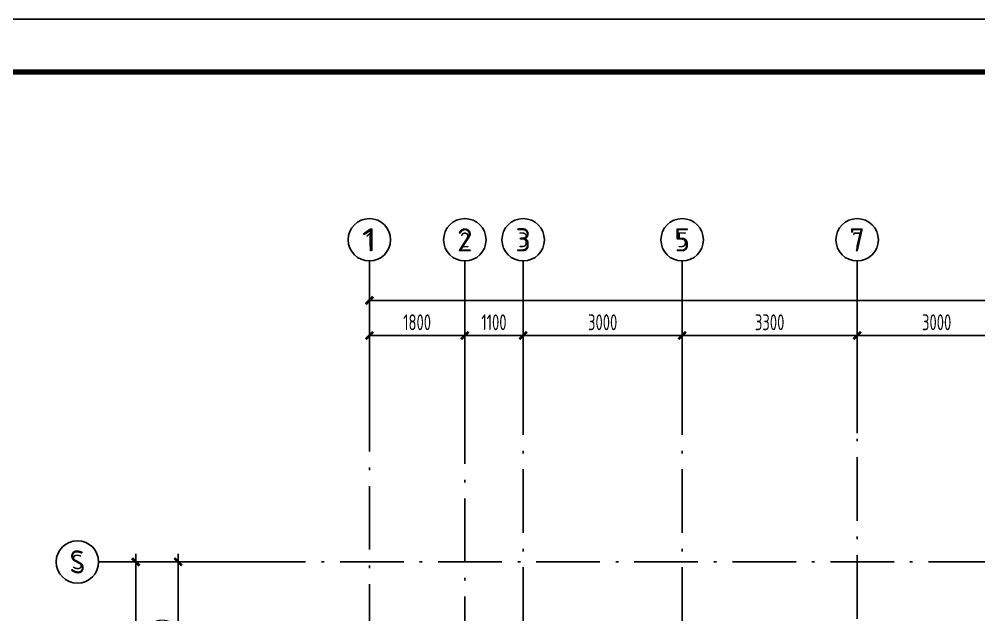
# Model space of a CAD drawing. Extents: x 627893 to 789462, y -407363 to 145317.
# Drawn here: x 663190 to 681291, y -44954 to -33706 of the extents above; entities that cross this region are included whole.
import ezdxf
from ezdxf.enums import TextEntityAlignment as Align

# ---------------------------------------------------------------- set-up
doc = ezdxf.new("R2010")
doc.units = 0
doc.header["$LTSCALE"] = 100
doc.linetypes.add('2', pattern=[18.5, 12, -3, 0.5, -3])
doc.layers.get('0').update_dxf_attribs({"linetype": 'CONTINUOUS'})
doc.layers.get('Defpoints').update_dxf_attribs({"linetype": 'CONTINUOUS'})
for name, color, linetype in [('AXIS', 3, 'CONTINUOUS'), ('AXIS_TEXT', 7, 'CONTINUOUS'), ('dote', 253, 'CONTINUOUS'), ('PUB_TITLE', 4, 'CONTINUOUS')]:
    doc.layers.add(name, color=color, linetype=linetype)
doc.styles.add('_TCH_AXIS', font='tssdeng.shx', dxfattribs={"width": 0.7, "bigfont": 'tssdchn.shx'})
doc.styles.add('CADReader_TextStyle', font='tssdeng.shx', dxfattribs={"height": 0.2, "bigfont": 'gbcbig.shx'})
doc.styles.add('COMPLEX', font='tssdeng.shx', dxfattribs={"width": 0.7, "bigfont": 'tssdchn.shx'})
doc.styles.add('dim_font', font='tssdeng.shx', dxfattribs={"width": 0.7, "bigfont": 'tssdchn.shx'})
doc.styles.add('TSSD_Dimension', font='Tssdeng.shx', dxfattribs={"width": 0.7, "bigfont": 'tssdchn.shx'})
doc.dimstyles.new('DIMN', dxfattribs={"dimtxt": 300, "dimasz": 1, "dimexe": 250, "dimexo": 300, "dimgap": 150, "dimtad": 1, "dimdec": 0, "dimzin": 0, "dimdsep": 46, "dimtxsty": 'dim_font', "dimblk": '_DIMX', "dimcen": 0.09, "dimclrt": 7, "dimadec": 0, "dimazin": 0, "dimtfac": 1, "dimtdec": 0, "dimtix": 1, "dimtmove": 2, "dimatfit": 3, "dimldrblk": '_DIMX', "dimfxl": 250, "dimtolj": 1, "dimtzin": 0, "dimarcsym": 0})
doc.dimstyles.new('TSSD_100_100$0', dxfattribs={"dimtxt": 300, "dimasz": 100, "dimexe": 250, "dimexo": 250, "dimgap": 100, "dimtad": 1, "dimdec": 0, "dimzin": 0, "dimdsep": 46, "dimtxsty": 'TSSD_Dimension', "dimblk": '_TSDBK', "dimblk1": '_TSDBK', "dimblk2": '_TSDBK', "dimsah": 1, "dimcen": 0, "dimclrt": 7, "dimadec": 0, "dimazin": 0, "dimtfac": 1, "dimtdec": 0, "dimtix": 1, "dimtmove": 2, "dimatfit": 3, "dimldrblk": '_TSDBK', "dimfxl": 1, "dimtolj": 1, "dimtzin": 0, "dimarcsym": 0})

# ---------------------------------------------------------------- blocks, each defined once
blk = doc.blocks.new('A1tk')
at = {"layer": 'PUB_TITLE'}
blk.add_lwpolyline([(-602685, -92242), (-602685, -32842), (-518585, -32842), (-518585, -92242)], close=True, dxfattribs=at)
at = {"layer": 'PUB_TITLE', "const_width": 100}
blk.add_lwpolyline([(-600185, -91242), (-519585, -91242), (-519585, -33842), (-600185, -33842)], close=True, dxfattribs=at)
blk = doc.blocks.new('_DIMX')
blk.add_line((-150, 0), (150, 0))
at = {"const_width": 50}
blk.add_lwpolyline([(-70, -70), (70, 70)], dxfattribs=at)
blk = doc.blocks.new('_TSDBK')
blk.add_line((-1, 0), (0, 0))
at = {"const_width": 0.5}
blk.add_lwpolyline([(-0.7, -0.7), (0.7, 0.7)], dxfattribs=at)
blk = doc.blocks.new('*D341')
at = {"layer": 'AXIS', "color": 0, "lineweight": -2}
for p, q in [((669796, -40101), (669796, -39430)), ((671596, -40101), (671596, -39430)), ((669896, -39680), (671496, -39680))]:
    blk.add_line(p, q, dxfattribs=at)
at = {"layer": 'Defpoints', "color": 0}
for p in [(671596, -39680), (669796, -40351), (671596, -40351)]:
    blk.add_point(p, dxfattribs=at)
at = {"layer": 'AXIS', "color": 0, "lineweight": -2, "xscale": 100, "yscale": 100, "zscale": 100, "rotation": 180}
blk.add_blockref('_TSDBK', (669796, -39680), dxfattribs=at)
at = {"layer": 'AXIS', "color": 0, "lineweight": -2, "xscale": 100, "yscale": 100, "zscale": 100}
blk.add_blockref('_TSDBK', (671596, -39680), dxfattribs=at)
at = {"layer": 'AXIS', "color": 7, "insert": (670696, -39430), "char_height": 300, "attachment_point": 5, "style": 'TSSD_Dimension'}
blk.add_mtext('\\A1;1800', dxfattribs=at)
blk = doc.blocks.new('*D342')
at = {"layer": 'AXIS', "color": 0, "lineweight": -2}
for p, q in [((671596, -40101), (671596, -39430)), ((672696, -40101), (672696, -39430)), ((671696, -39680), (672596, -39680))]:
    blk.add_line(p, q, dxfattribs=at)
at = {"layer": 'Defpoints', "color": 0}
for p in [(672696, -39680), (671596, -40351), (672696, -40351)]:
    blk.add_point(p, dxfattribs=at)
at = {"layer": 'AXIS', "color": 0, "lineweight": -2, "xscale": 100, "yscale": 100, "zscale": 100, "rotation": 180}
blk.add_blockref('_TSDBK', (671596, -39680), dxfattribs=at)
at = {"layer": 'AXIS', "color": 0, "lineweight": -2, "xscale": 100, "yscale": 100, "zscale": 100}
blk.add_blockref('_TSDBK', (672696, -39680), dxfattribs=at)
at = {"layer": 'AXIS', "color": 7, "insert": (672146, -39430), "char_height": 300, "attachment_point": 5, "style": 'TSSD_Dimension'}
blk.add_mtext('\\A1;1100', dxfattribs=at)
blk = doc.blocks.new('*D343')
at = {"layer": 'AXIS', "color": 0, "lineweight": -2}
for p, q in [((672696, -40101), (672696, -39430)), ((675696, -40101), (675696, -39430)), ((672796, -39680), (675596, -39680))]:
    blk.add_line(p, q, dxfattribs=at)
at = {"layer": 'Defpoints', "color": 0}
for p in [(675696, -39680), (672696, -40351), (675696, -40351)]:
    blk.add_point(p, dxfattribs=at)
at = {"layer": 'AXIS', "color": 0, "lineweight": -2, "xscale": 100, "yscale": 100, "zscale": 100, "rotation": 180}
blk.add_blockref('_TSDBK', (672696, -39680), dxfattribs=at)
at = {"layer": 'AXIS', "color": 0, "lineweight": -2, "xscale": 100, "yscale": 100, "zscale": 100}
blk.add_blockref('_TSDBK', (675696, -39680), dxfattribs=at)
at = {"layer": 'AXIS', "color": 7, "insert": (674196, -39430), "char_height": 300, "attachment_point": 5, "style": 'TSSD_Dimension'}
blk.add_mtext('\\A1;3000', dxfattribs=at)
blk = doc.blocks.new('*D344')
at = {"layer": 'AXIS', "color": 0, "lineweight": -2}
for p, q in [((675696, -40101), (675696, -39430)), ((678996, -40101), (678996, -39430)), ((675796, -39680), (678896, -39680))]:
    blk.add_line(p, q, dxfattribs=at)
at = {"layer": 'Defpoints', "color": 0}
for p in [(678996, -39680), (675696, -40351), (678996, -40351)]:
    blk.add_point(p, dxfattribs=at)
at = {"layer": 'AXIS', "color": 0, "lineweight": -2, "xscale": 100, "yscale": 100, "zscale": 100, "rotation": 180}
blk.add_blockref('_TSDBK', (675696, -39680), dxfattribs=at)
at = {"layer": 'AXIS', "color": 0, "lineweight": -2, "xscale": 100, "yscale": 100, "zscale": 100}
blk.add_blockref('_TSDBK', (678996, -39680), dxfattribs=at)
at = {"layer": 'AXIS', "color": 7, "insert": (677346, -39430), "char_height": 300, "attachment_point": 5, "style": 'TSSD_Dimension'}
blk.add_mtext('\\A1;3300', dxfattribs=at)
blk = doc.blocks.new('*D345')
at = {"layer": 'AXIS', "color": 0, "lineweight": -2}
for p, q in [((678996, -40101), (678996, -39430)), ((681996, -40101), (681996, -39430)), ((679096, -39680), (681896, -39680))]:
    blk.add_line(p, q, dxfattribs=at)
at = {"layer": 'Defpoints', "color": 0}
for p in [(681996, -39680), (678996, -40351), (681996, -40351)]:
    blk.add_point(p, dxfattribs=at)
at = {"layer": 'AXIS', "color": 0, "lineweight": -2, "xscale": 100, "yscale": 100, "zscale": 100, "rotation": 180}
blk.add_blockref('_TSDBK', (678996, -39680), dxfattribs=at)
at = {"layer": 'AXIS', "color": 0, "lineweight": -2, "xscale": 100, "yscale": 100, "zscale": 100}
blk.add_blockref('_TSDBK', (681996, -39680), dxfattribs=at)
at = {"layer": 'AXIS', "color": 7, "insert": (680496, -39430), "char_height": 300, "attachment_point": 5, "style": 'TSSD_Dimension'}
blk.add_mtext('\\A1;3000', dxfattribs=at)
blk = doc.blocks.new('*D357')
at = {"layer": 'AXIS', "color": 0, "lineweight": -2}
for p, q in [((669796, -39439), (669796, -38768)), ((706196, -39439), (706196, -38768)), ((669896, -39018), (706096, -39018))]:
    blk.add_line(p, q, dxfattribs=at)
at = {"layer": 'Defpoints', "color": 0}
for p in [(706196, -39018), (669796, -39689), (706196, -39689)]:
    blk.add_point(p, dxfattribs=at)
at = {"layer": 'AXIS', "color": 0, "lineweight": -2, "xscale": 100, "yscale": 100, "zscale": 100, "rotation": 180}
blk.add_blockref('_TSDBK', (669796, -39018), dxfattribs=at)
at = {"layer": 'AXIS', "color": 0, "lineweight": -2, "xscale": 100, "yscale": 100, "zscale": 100}
blk.add_blockref('_TSDBK', (706196, -39018), dxfattribs=at)
at = {"layer": 'AXIS', "color": 7, "insert": (687996, -38768), "char_height": 300, "attachment_point": 5, "style": 'TSSD_Dimension'}
blk.add_mtext('\\A1;36400', dxfattribs=at)
blk = doc.blocks.new('_AXISO')
blk.add_circle((0, 0), 0.5)
at = {"layer": 'AXIS_TEXT', "style": 'COMPLEX', "width": 1.041667}
blk.add_attdef('A', text='', height=0.56, dxfattribs=at).set_placement((-0.25, -0.28), (0.25, -0.28), align=Align.FIT)

msp = doc.modelspace()

# ---------------------------------------------------------------- linework, layer by layer
at = {"layer": 'AXIS'}
for p, q in [((669796.2, -41525.3), (669796.2, -38272.7)), ((671596.2, -41525.3), (671596.2, -38272.7)), ((672696.2, -41525.3), (672696.2, -38272.7)), ((675696.2, -41525.3), (675696.2, -38272.7)), ((678996.2, -41525.3), (678996.2, -38272.7)), ((667393.4, -43955.2), (664688.4, -43955.2))]:
    msp.add_line(p, q, dxfattribs=at)
at = {"layer": 'AXIS', "linetype": 'Continuous'}
for centre in [(669796.2, -37872.7), (671596.2, -37872.7), (672696.2, -37872.7), (675696.2, -37872.7), (678996.2, -37872.7), (664288.4, -43955.2)]:
    msp.add_circle(centre, 400, dxfattribs=at)
at = {"layer": 'dote', "color": 253, "linetype": '2'}
for p, q in [((669796.2, -62223), (669796.2, -41525.3)), ((671596.2, -62455.2), (671596.2, -41525.3)), ((672696.1, -52655.7), (672696.2, -41525.3)), ((675696.1, -52655.7), (675696.2, -41525.3)), ((678996.2, -61677.8), (678996.2, -41525.3)), ((667393.4, -43955.2), (708360.5, -43955.2))]:
    msp.add_line(p, q, dxfattribs=at)

# ---------------------------------------------------------------- block references
msp.add_blockref('A1tk', (1260590.7, -864.4))
at = {"layer": 'AXIS'}
ref = msp.add_blockref('_AXISO', (669796.2, -37872.7), dxfattribs=dict(at, xscale=800, yscale=800, zscale=800))
ref.add_attrib('A', '1', dxfattribs={"layer": 'AXIS_TEXT', "height": 438.4, "style": '_TCH_AXIS', "width": 2.8}).set_placement((669650, -38091.9), (669942.3, -38091.9), align=Align.FIT)
ref = msp.add_blockref('_AXISO', (671596.2, -37872.7), dxfattribs=dict(at, xscale=800, yscale=800, zscale=800))
ref.add_attrib('A', '2', dxfattribs={"layer": 'AXIS_TEXT', "height": 438.4, "style": '_TCH_AXIS'}).set_placement((671450, -38091.9), (671742.3, -38091.9), align=Align.FIT)
ref = msp.add_blockref('_AXISO', (672696.2, -37872.7), dxfattribs=dict(at, xscale=800, yscale=800, zscale=800))
ref.add_attrib('A', '3', dxfattribs={"layer": 'AXIS_TEXT', "height": 438.4, "style": '_TCH_AXIS'}).set_placement((672550, -38091.9), (672842.3, -38091.9), align=Align.FIT)
ref = msp.add_blockref('_AXISO', (675696.2, -37872.7), dxfattribs=dict(at, xscale=800, yscale=800, zscale=800))
ref.add_attrib('A', '5', dxfattribs={"layer": 'AXIS_TEXT', "height": 438.4, "style": '_TCH_AXIS'}).set_placement((675550, -38091.9), (675842.3, -38091.9), align=Align.FIT)
ref = msp.add_blockref('_AXISO', (678996.2, -37872.7), dxfattribs=dict(at, xscale=800, yscale=800, zscale=800))
ref.add_attrib('A', '7', dxfattribs={"layer": 'AXIS_TEXT', "height": 438.4, "style": '_TCH_AXIS'}).set_placement((678850, -38091.9), (679142.3, -38091.9), align=Align.FIT)
ref = msp.add_blockref('_AXISO', (664288.4, -43955.2), dxfattribs=dict(at, xscale=800, yscale=800, zscale=800))
ref.add_attrib('A', 'S', dxfattribs={"layer": 'AXIS_TEXT', "height": 438.4, "style": '_TCH_AXIS'}).set_placement((664142.2, -44174.4), (664434.5, -44174.4), align=Align.FIT)

# ---------------------------------------------------------------- texts
at = {"layer": 'AXIS', "color": 7, "style": 'CADReader_TextStyle'}
for s, p in [('1', (669796.2, -37872.7)), ('2', (671596.2, -37872.7)), ('3', (672696.2, -37872.7)), ('5', (675696.2, -37872.7)), ('7', (678996.2, -37872.7)), ('S', (664288.4, -43955.2))]:
    msp.add_text(s, height=280, dxfattribs=at).set_placement(p, align=Align.MIDDLE)

# ---------------------------------------------------------------- dimensions: what is measured, and where the dimension line sits
at = {"layer": 'AXIS'}
for p1, p2, picture, middle in [((669796.2, -39689), (706196.2, -39689), '*D357', (687996.2, -38768.2)), ((669796.2, -40350.5), (671596.2, -40350.5), '*D341', (670696.2, -39429.7))]:
    dim = msp.add_aligned_dim(p1=p1, p2=p2, distance=670.8, dimstyle='TSSD_100_100$0', dxfattribs=at)
    dim.commit()
    dim.dimension.update_dxf_attribs({"geometry": picture, "text_midpoint": middle})
for base, p1, p2, picture, middle in [((672696.2, -39679.7), (671596.2, -40350.5), (672696.2, -40350.5), '*D342', (672146.2, -39429.7)), ((675696.2, -39679.7), (672696.2, -40350.5), (675696.2, -40350.5), '*D343', (674196.2, -39429.7)), ((678996.2, -39679.7), (675696.2, -40350.5), (678996.2, -40350.5), '*D344', (677346.2, -39429.7)), ((681996.2, -39679.7), (678996.2, -40350.5), (681996.2, -40350.5), '*D345', (680496.2, -39429.7))]:
    dim = msp.add_linear_dim(base=base, p1=p1, p2=p2, angle=180, dimstyle='TSSD_100_100$0', dxfattribs=at)
    dim.commit()
    dim.dimension.update_dxf_attribs({"geometry": picture, "text_midpoint": middle})
for p1, p2 in [((666593.4, -60155.2), (666593.4, -43955.2)), ((667393.4, -46655.2), (667393.4, -43955.2))]:
    msp.add_aligned_dim(p1=p1, p2=p2, distance=1205, dimstyle='DIMN', dxfattribs=at).render()

doc.saveas('drawing.dxf')
